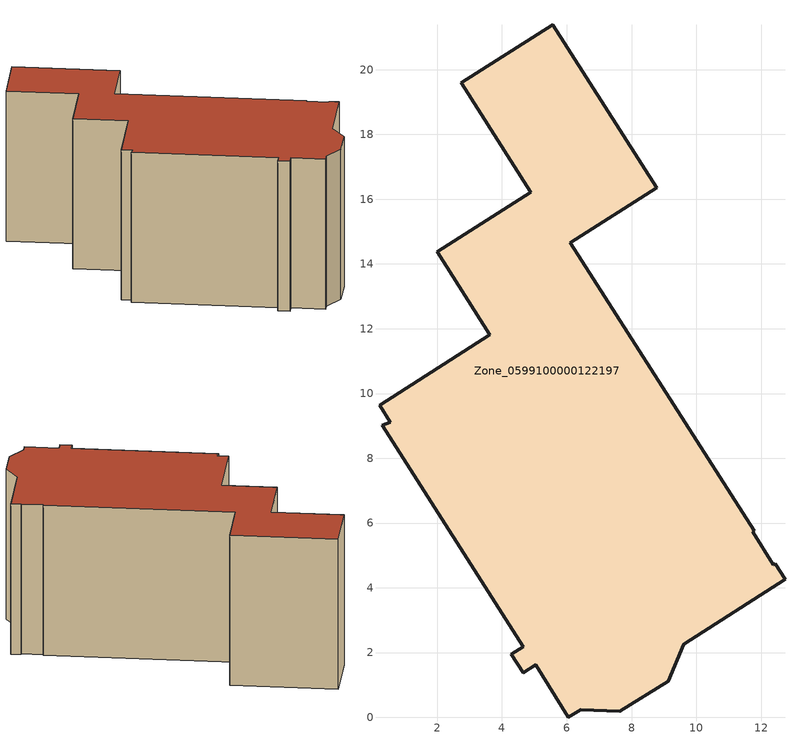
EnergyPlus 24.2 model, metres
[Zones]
Zone_0599100000122197
 floor ground (C_G): 0.55,9.11 0.22,9.63 3.63,11.81 2,14.37 4.89,16.21 2.74,19.59 5.57,21.39 8.78,16.36 6.11,14.66 11.79,5.75 11.74,5.73 12.38,4.71 12.43,4.74 12.74,4.26 9.61,2.26 9.14,1.12 7.63,0.18 6.43,0.24 6.05,0 5.04,1.63 4.65,1.38 4.28,1.94 4.66,2.18 0.3,9.01 z0
 wall outside (C_F): 5.57,21.39 2.74,19.59 4.89,16.21 2,14.37 3.63,11.81 0.22,9.63 0.55,9.11 0.3,9.01 4.66,2.18 4.28,1.94 4.65,1.38 5.04,1.63 6.05,0 6.43,0.24 7.63,0.18 9.14,1.12 9.61,2.26 12.74,4.26 12.43,4.74 12.38,4.71 11.74,5.73 11.79,5.75 6.11,14.66 8.78,16.36 5.57,21.39 z0:8.95
 roof outside (C_R): 0.55,9.11 0.3,9.01 4.66,2.18 4.28,1.94 4.65,1.38 5.04,1.63 6.05,0 6.43,0.24 7.63,0.18 9.14,1.12 9.61,2.26 12.74,4.26 12.43,4.74 12.38,4.71 11.74,5.73 11.79,5.75 6.11,14.66 8.78,16.36 5.57,21.39 2.74,19.59 4.89,16.21 2,14.37 3.63,11.81 0.22,9.63 z8.95
[BUILDING]
Pand.0599100000122197: North Axis=0; Terrain=City; Loads Convergence Tolerance Value=0.04; Temperature Convergence Tolerance Value=0.4; Solar Distribution=FullExterior; Maximum Number of Warmup Days=25; Minimum Number of Warmup Days=1
[Site:Location]
Rotterdam.The.Hague.AP_ZH_NLD Design_Conditions: Latitude=51.96; Longitude=4.45; Time Zone=1; Elevation=-4.5
[SITE:GROUNDTEMPERATURE:BUILDINGSURFACE]
18, 18, 18, 18, 18, 18, 18, 18, 18, 18, 18, 18
[MATERIAL] Thermal Absorptance=0.9; Solar Absorptance=0.7; Visible Absorptance=0.7
Name | Roughness | Thickness | Conductivity | Density | Specific Heat
G.D.1965 | MediumSmooth | 0.15 | 1 | 540 | 1210
F.D.1965 | Rough | 0.3 | 0.857143 | 1920 | 840
R.D.1965 | MediumRough | 0.2 | 0.08 | 1500 | 1000
[CONSTRUCTION]
C_G: G.D.1965
C_F: F.D.1965
C_R: R.D.1965
[ZONE]
Zone_0599100000122197: Type=1; Multiplier=1; Ceiling Height=Autocalculate; Volume=Autocalculate; Floor Area=autocalculate; Part of Total Floor Area=Yes
[ZONEINFILTRATION:DESIGNFLOWRATE]
Infil_Zone_0599100000122197: Zone or ZoneList or Space or SpaceList=Zone_0599100000122197; Schedule=AlwaysOn; Design Flow Rate Calculation Method=Flow/Area; Flow Rate per Floor Area=0.0042; Constant Term Coefficient=1; Temperature Term Coefficient=0; Velocity Term Coefficient=0; Velocity Squared Term Coefficient=0
[HVACTEMPLATE:ZONE:IDEALLOADSAIRSYSTEM]
Zone_0599100000122197: Maximum Heating Supply Air Temperature=50; Minimum Cooling Supply Air Temperature=13; Maximum Heating Supply Air Humidity Ratio=0.0156; Minimum Cooling Supply Air Humidity Ratio=0.0077; Heating Limit=NoLimit; Cooling Limit=NoLimit; Dehumidification Control Type=ConstantSensibleHeatRatio; Cooling Sensible Heat Ratio=0.7; Dehumidification Setpoint=60; Humidification Control Type=None; Humidification Setpoint=30; Outdoor Air Method=None; Outdoor Air Flow Rate per Person=0.00944; Outdoor Air Flow Rate per Zone Floor Area=0; Outdoor Air Flow Rate per Zone=0; Demand Controlled Ventilation Type=None; Outdoor Air Economizer Type=NoEconomizer; Heat Recovery Type=None; Sensible Heat Recovery Effectiveness=0.7; Latent Heat Recovery Effectiveness=0.65
[ZONECONTROL:THERMOSTAT]
ThermostatControl_Zone_0599100000122197: Zone or ZoneList=Zone_0599100000122197; Control Type Schedule=DualSetpointControlType; Control 1=Thermostat_Zone_0599100000122197; Temperature Difference Between Cutout And Setpoint=0
[THERMOSTATSETPOINT:DUALSETPOINT]
Thermostat_Zone_0599100000122197: Heating Setpoint Temperature Schedule=HeatingSetpoint_Zone_0599100000122197; Cooling Setpoint Temperature Schedule=CoolingSetpoint_Zone_0599100000122197
[SCHEDULE:COMPACT]
HeatingSetpoint_Zone_0599100000122197: Through: 12/31, For: AllDays, Until: 24:00, 21
CoolingSetpoint_Zone_0599100000122197: Through: 12/31, For: AllDays, Until: 24:00, 24
DualSetpointControlType: Through: 12/31, For: AllDays, Until: 24:00, 4
AlwaysOn: Through: 12/31, For: AllDays, Until: 24:00, 1
